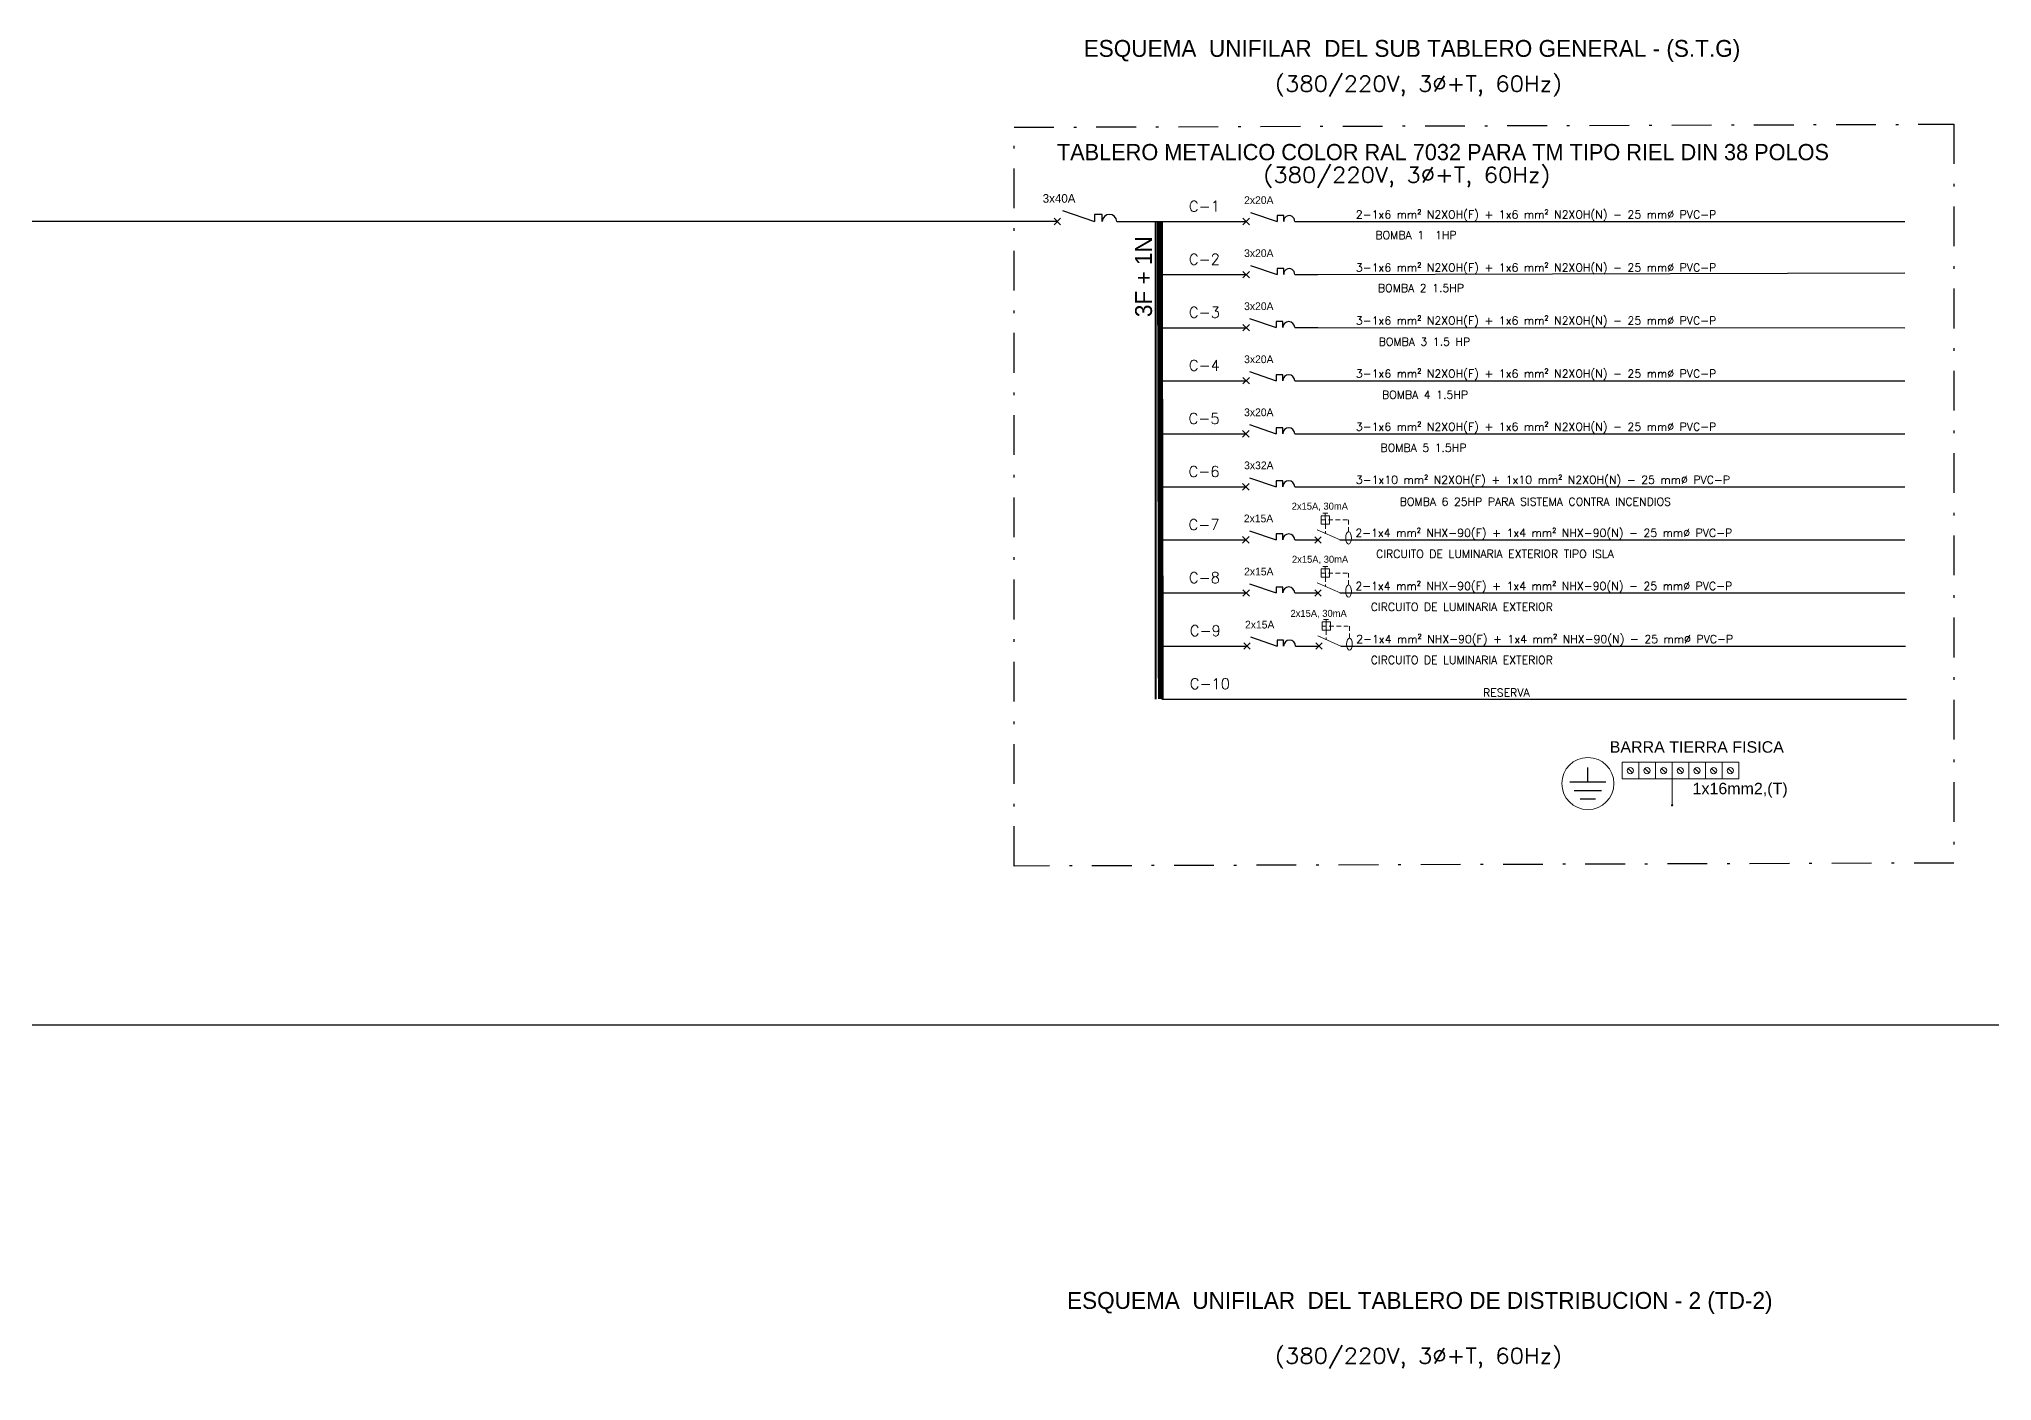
# Model space of a CAD drawing. Header units: inches. Extents: x 1395 to 2352, y -17763 to -17171.
# Drawn here: x 2000.3 to 2073.9, y -17307.6 to -17257 of the extents above; entities that cross this region are included whole.
import ezdxf

# ---------------------------------------------------------------- set-up
doc = ezdxf.new("R2010")
doc.units = ezdxf.units.IN
for name, pattern in [('CONTINUA', [0]), ('DASHDOT', [1, 0.5, -0.25, 0, -0.25]), ('HIDDEN', [0.375, 0.25, -0.125]), ('HIDDEN2', [0.1875, 0.125, -0.0625])]:
    doc.linetypes.add(name, pattern=pattern)
for name, color, linetype, lineweight in [('0-TEXTO Indicativo', 7, 'Continuous', 0), ('Barras', 13, 'Continuous', 0), ('Cables alumbrado', 2, 'Continuous', 5)]:
    doc.layers.add(name, color=color, linetype=linetype, lineweight=lineweight)
for name, color, linetype in [('0.4', 4, 'Continuous'), ('PROYECCIONES 0.2', 2, 'HIDDEN'), ('tablero', 1, 'Continuous'), ('TEXTO 0.3', 3, 'Continuous'), ('TEXTO 0.4', 4, 'Continuous')]:
    doc.layers.add(name, color=color, linetype=linetype)
doc.styles.add('CANGREJO80', font='romans.shx', dxfattribs={"width": 1.08, "height": 0.08})
doc.styles.add('kronen', font='GOTHIC.TTF')
doc.styles.add('RAUL-LTBT', font='swissl.ttf', dxfattribs={"height": 0.05})
doc.styles.add('Romans', font='romans.shx')

# ---------------------------------------------------------------- blocks, each defined once
blk = doc.blocks.new('vbnm')
at = {"layer": 'Cables alumbrado'}
for p, q in [((2288.975, 870.194), (2289.09, 870.194)), ((2288.975, 870.08), (2288.975, 870.194)), ((2288.996, 870.228), (2289.065, 870.228)), ((2289.031, 870.23), (2289.033, 870.08)), ((2289.09, 870.194), (2289.09, 870.08)), ((2288.888, 869.907), (2288.974, 869.821)), ((2288.888, 869.821), (2288.974, 869.907)), ((2289.233, 869.864), (2288.918, 870.003)), ((2289.09, 870.08), (2288.975, 870.08))]:
    blk.add_line(p, q, dxfattribs=at)
at = {"layer": 'Cables alumbrado', "linetype": 'HIDDEN2', "ltscale": 0.5}
for p, q in [((2288.975, 870.137), (2289.35, 870.137)), ((2289.033, 870.08), (2289.033, 869.952)), ((2289.35, 870.137), (2289.35, 869.974))]:
    blk.add_line(p, q, dxfattribs=at)
at = {"layer": 'Cables alumbrado'}
blk.add_ellipse((2289.35, 869.89), major_axis=(0, -0.084), ratio=0.466666, dxfattribs=at)
blk = doc.blocks.new('CONECCION A TIERA')
at = {"color": 50}
for p, q in [((50.428, 41.833), (50.428, 42.383)), ((51.108, 41.833), (49.747, 41.833)), ((49.912, 41.519), (50.944, 41.519)), ((50.138, 41.205), (50.717, 41.205))]:
    blk.add_line(p, q, dxfattribs=at)
at = {"layer": 'Barras'}
for p, q in [((52.116, 42.179), (51.949, 42.346)), ((52.744, 42.179), (52.578, 42.346)), ((53.372, 42.179), (53.206, 42.346)), ((54, 42.179), (53.834, 42.346)), ((54.628, 42.179), (54.462, 42.346)), ((55.256, 42.179), (55.09, 42.346)), ((55.884, 42.179), (55.718, 42.346)), ((53.603, 41.948), (53.603, 40.96))]:
    blk.add_line(p, q, dxfattribs=at)
at = {"layer": 'Barras', "elevation": 0}
for points in [[(51.719, 41.948), (52.347, 41.948), (52.347, 42.576), (51.719, 42.576)], [(52.347, 41.948), (52.975, 41.948), (52.975, 42.576), (52.347, 42.576)], [(52.975, 41.948), (53.603, 41.948), (53.603, 42.576), (52.975, 42.576)], [(53.603, 41.948), (54.231, 41.948), (54.231, 42.576), (53.603, 42.576)], [(54.231, 41.948), (54.859, 41.948), (54.859, 42.576), (54.231, 42.576)], [(54.859, 41.948), (55.487, 41.948), (55.487, 42.576), (54.859, 42.576)], [(55.487, 41.948), (56.115, 41.948), (56.115, 42.576), (55.487, 42.576)]]:
    blk.add_lwpolyline(points, close=True, dxfattribs=at)
at = {"layer": 'Barras'}
for centre, radius in [((50.428, 41.775), 0.982), ((52.033, 42.262), 0.118), ((52.661, 42.262), 0.118), ((53.289, 42.262), 0.118), ((53.917, 42.262), 0.118), ((54.545, 42.262), 0.118), ((55.173, 42.262), 0.118), ((55.801, 42.262), 0.118)]:
    blk.add_circle(centre, radius, dxfattribs=at)
for start, end in [(0, 180), (180, 0)]:
    blk.add_arc((53.603, 40.96), 0.0268, start, end, dxfattribs=at)

msp = doc.modelspace()

# ---------------------------------------------------------------- linework, layer by layer
at = {"layer": '0.4', "color": 240}
for p, q in [((2038.583, -17263.977), (2038.827, -17263.733)), ((2038.827, -17263.977), (2038.583, -17263.733)), ((2038.902, -17263.442), (2040.104, -17263.855)), ((2045.705, -17263.977), (2045.95, -17263.733)), ((2045.95, -17263.977), (2045.705, -17263.733)), ((2045.992, -17263.511), (2046.994, -17263.855)), ((2045.705, -17265.978), (2045.95, -17265.733)), ((2045.95, -17265.978), (2045.705, -17265.733)), ((2045.992, -17265.509), (2046.994, -17265.854)), ((2045.954, -17267.509), (2046.957, -17267.854)), ((2045.705, -17267.978), (2045.95, -17267.733)), ((2045.95, -17267.978), (2045.705, -17267.733)), ((2045.705, -17269.978), (2045.95, -17269.733)), ((2045.95, -17269.978), (2045.705, -17269.733)), ((2045.954, -17269.51), (2046.957, -17269.854)), ((2045.695, -17271.978), (2045.94, -17271.734)), ((2045.94, -17271.978), (2045.695, -17271.734)), ((2045.954, -17271.51), (2046.957, -17271.854)), ((2045.954, -17273.51), (2046.957, -17273.854)), ((2045.695, -17273.978), (2045.94, -17273.734)), ((2045.94, -17273.978), (2045.695, -17273.734)), ((2045.954, -17275.51), (2046.957, -17275.855)), ((2045.695, -17275.979), (2045.94, -17275.734)), ((2045.94, -17275.979), (2045.695, -17275.734)), ((2045.705, -17277.979), (2045.95, -17277.734)), ((2045.95, -17277.979), (2045.705, -17277.734)), ((2045.954, -17277.513), (2046.957, -17277.857)), ((2045.739, -17279.979), (2045.984, -17279.734)), ((2045.984, -17279.979), (2045.739, -17279.734)), ((2045.988, -17279.513), (2046.991, -17279.858))]:
    msp.add_line(p, q, dxfattribs=at)
at = {"layer": '0.4', "color": 5}
for p, q in [((2042.575, -17263.855), (2045.828, -17263.855)), ((2042.575, -17265.855), (2045.828, -17265.855)), ((2042.575, -17267.855), (2045.828, -17267.855)), ((2042.575, -17269.856), (2045.828, -17269.856)), ((2042.565, -17271.856), (2045.817, -17271.856)), ((2042.565, -17273.856), (2045.817, -17273.856)), ((2042.565, -17275.856), (2045.817, -17275.856)), ((2049.355, -17275.856), (2070.662, -17275.856)), ((2042.575, -17277.856), (2045.828, -17277.856)), ((2049.365, -17277.856), (2070.662, -17277.856)), ((2042.609, -17279.857), (2045.862, -17279.857)), ((2049.399, -17279.857), (2070.696, -17279.857)), ((2042.643, -17281.857), (2070.73, -17281.858))]:
    msp.add_line(p, q, dxfattribs=at)
at = {"layer": '0.4', "color": 5, "ltscale": 0.075}
for p, q in [((2047.657, -17275.855), (2048.535, -17275.855)), ((2047.657, -17277.857), (2048.535, -17277.857)), ((2047.691, -17279.858), (2048.569, -17279.858))]:
    msp.add_line(p, q, dxfattribs=at)
at = {"layer": '0.4', "color": 5, "elevation": 0}
for points in [[(1948.314, -17376.785), (1985.356, -17376.785), (1985.356, -17294.143), (2084.723, -17294.143), (2084.723, -17262.593), (2105.214, -17262.593)], [(2038.705, -17263.855), (1979.83, -17263.855), (1979.83, -17374.858), (1948.314, -17374.858)], [(2040.945, -17263.855), (2042.575, -17263.855)], [(2047.657, -17263.855), (2048.535, -17263.855), (2070.662, -17263.855)], [(2047.657, -17265.854), (2048.535, -17265.854), (2070.662, -17265.783)], [(2047.657, -17267.854), (2048.535, -17267.854), (2070.662, -17267.855)], [(2047.657, -17269.854), (2048.535, -17269.854), (2070.662, -17269.856)], [(2047.657, -17271.854), (2048.535, -17271.854), (2070.662, -17271.856)], [(2047.657, -17273.854), (2048.535, -17273.854), (2070.662, -17273.856)]]:
    msp.add_lwpolyline(points, dxfattribs=at)
at = {"layer": '0.4', "color": 240, "elevation": 0}
for points in [[(2040.404, -17263.855), (2040.404, -17263.584), (2040.104, -17263.584), (2040.104, -17263.855)], [(2047.244, -17263.855), (2047.244, -17263.629), (2046.994, -17263.629), (2046.994, -17263.855)], [(2047.244, -17265.854), (2047.244, -17265.628), (2046.994, -17265.628), (2046.994, -17265.854)], [(2047.206, -17267.854), (2047.206, -17267.628), (2046.957, -17267.628), (2046.957, -17267.854)], [(2047.206, -17269.854), (2047.206, -17269.628), (2046.957, -17269.628), (2046.957, -17269.854)], [(2047.206, -17271.854), (2047.206, -17271.629), (2046.957, -17271.629), (2046.957, -17271.854)], [(2047.206, -17273.854), (2047.206, -17273.629), (2046.957, -17273.629), (2046.957, -17273.854)], [(2047.206, -17275.855), (2047.206, -17275.629), (2046.957, -17275.629), (2046.957, -17275.855)], [(2047.206, -17277.857), (2047.206, -17277.632), (2046.957, -17277.632), (2046.957, -17277.857)], [(2047.24, -17279.858), (2047.24, -17279.632), (2046.991, -17279.632), (2046.991, -17279.858)]]:
    msp.add_lwpolyline(points, dxfattribs=at)
at = {"layer": '0.4', "color": 5, "const_width": 0.221, "elevation": 0}
msp.add_lwpolyline([(2042.575, -17263.855), (2042.609, -17281.857)], dxfattribs=at)
at = {"layer": '0.4', "color": 240}
for centre, radius, start, end in [((2040.674, -17263.855), 0.271, 0, 180), ((2047.45, -17263.836), 0.208, 354.79548, 185.20452), ((2047.45, -17265.835), 0.208, 354.79548, 185.20452), ((2047.432, -17267.854), 0.226, 0, 180), ((2047.432, -17269.854), 0.226, 0, 180), ((2047.432, -17271.854), 0.226, 0, 180), ((2047.432, -17273.854), 0.226, 0, 180), ((2047.432, -17275.855), 0.226, 0, 180), ((2047.432, -17277.857), 0.226, 0, 180), ((2047.466, -17279.858), 0.226, 0, 180)]:
    msp.add_arc(centre, radius, start, end, dxfattribs=at)
at = {"layer": 'PROYECCIONES 0.2', "color": 23, "linetype": 'CONTINUA', "lineweight": 40, "ltscale": 1.15}
msp.add_line((2042.411, -17263.855), (2042.411, -17281.857), dxfattribs=at)
at = {"layer": 'tablero', "color": 1, "linetype": 'DASHDOT', "ltscale": 3, "elevation": 0}
msp.add_lwpolyline([(2072.513, -17260.184), (2072.513, -17288.039), (2037.074, -17288.153), (2037.074, -17260.299)], close=True, dxfattribs=at)

# ---------------------------------------------------------------- block references
msp.add_blockref('CONECCION A TIERA', (2008.285, -17326.817))
at = {"layer": 'Cables alumbrado', "color": 4, "xscale": 2.753743601044437, "yscale": 2.753743601044437, "zscale": 2.753743601044437}
for p in [(-4254.594, -19671.238), (-4254.594, -19673.24), (-4254.56, -19675.241)]:
    msp.add_blockref('vbnm', p, dxfattribs=at)

# ---------------------------------------------------------------- texts
at = {"layer": '0-TEXTO Indicativo', "linetype": 'HIDDEN', "style": 'RAUL-LTBT'}
msp.add_text('BARRA TIERRA FISICA', height=0.43177, dxfattribs=at).set_placement((2059.536, -17283.879))
at = {"layer": '0-TEXTO Indicativo', "style": 'RAUL-LTBT'}
msp.add_text('1x16mm2,(T)', height=0.43177, dxfattribs=at).set_placement((2062.661, -17285.446))
at = {"layer": 'TEXTO 0.3', "color": 7}
for s, height, style, p in [('3x40A', 0.3256, 'kronen', (2038.156, -17263.145)), ('C-1', 0.407, 'Romans', (2043.668, -17263.481)), ('2x20A', 0.292, 'kronen', (2045.751, -17263.193)), ('2-1x6 mm² N2XOH(F) + 1x6 mm² N2XOH(N) - 25 mmØ PVC-P', 0.30177, 'Romans', (2049.964, -17263.74)), ('C-2', 0.407, 'Romans', (2043.668, -17265.481)), ('3x20A', 0.292, 'kronen', (2045.751, -17265.192)), ('3-1x6 mm² N2XOH(F) + 1x6 mm² N2XOH(N) - 25 mmØ PVC-P', 0.30177, 'Romans', (2049.964, -17265.74)), ('C-3', 0.407, 'Romans', (2043.668, -17267.482)), ('3x20A', 0.292, 'kronen', (2045.751, -17267.192)), ('3-1x6 mm² N2XOH(F) + 1x6 mm² N2XOH(N) - 25 mmØ PVC-P', 0.30177, 'Romans', (2049.964, -17267.739)), ('C-4', 0.407, 'Romans', (2043.668, -17269.482)), ('3x20A', 0.292, 'kronen', (2045.751, -17269.192)), ('3-1x6 mm² N2XOH(F) + 1x6 mm² N2XOH(N) - 25 mmØ PVC-P', 0.30177, 'Romans', (2049.964, -17269.739)), ('C-5', 0.407, 'Romans', (2043.657, -17271.482)), ('3x20A', 0.292, 'kronen', (2045.751, -17271.192)), ('3-1x6 mm² N2XOH(F) + 1x6 mm² N2XOH(N) - 25 mmØ PVC-P', 0.30177, 'Romans', (2049.964, -17271.739)), ('C-6', 0.407, 'Romans', (2043.657, -17273.482)), ('3x32A', 0.292, 'kronen', (2045.751, -17273.192)), ('3-1x10 mm² N2XOH(F) + 1x10 mm² N2XOH(N) - 25 mmØ PVC-P', 0.30177, 'Romans', (2049.964, -17273.741)), ('2x15A', 0.292, 'kronen', (2045.74, -17275.193)), ('2x15A, 30mA', 0.26407, 'kronen', (2047.545, -17274.716)), ('C-7', 0.407, 'Romans', (2043.657, -17275.482)), ('2-1x4 mm² NHX-90(F) + 1x4 mm² NHX-90(N) - 25 mmØ PVC-P', 0.30177, 'Romans', (2049.944, -17275.743)), ('2x15A, 30mA', 0.26407, 'kronen', (2047.555, -17276.719)), ('C-8', 0.407, 'Romans', (2043.668, -17277.483)), ('2x15A', 0.292, 'kronen', (2045.751, -17277.195)), ('2-1x4 mm² NHX-90(F) + 1x4 mm² NHX-90(N) - 25 mmØ PVC-P', 0.30177, 'Romans', (2049.944, -17277.745)), ('2x15A, 30mA', 0.26407, 'kronen', (2047.5, -17278.758, 0)), ('C-9', 0.407, 'Romans', (2043.702, -17279.483)), ('2x15A', 0.292, 'kronen', (2045.785, -17279.196)), ('2-1x4 mm² NHX-90(F) + 1x4 mm² NHX-90(N) - 25 mmØ PVC-P', 0.30177, 'Romans', (2049.978, -17279.746)), ('C-10', 0.407, 'Romans', (2043.702, -17281.483))]:
    msp.add_text(s, height=height, dxfattribs=dict(at, style=style)).set_placement(p)
at = {"layer": 'TEXTO 0.3', "color": 7, "attachment_point": 5, "style": 'kronen'}
for s, insert, char_height, width in [('TABLERO METALICO COLOR RAL 7032 PARA TM TIPO RIEL DIN 38 POLOS', (2053.248, -17261.24), 0.61212, 30.90572), ('{\\Fromans|c0;BOMBA 1  1HP}', (2052.233, -17264.365), 0.30177, 18.94515), ('{\\Fromans|c0;BOMBA 2 1.5HP}', (2052.42, -17266.36), 0.30177, 15.98644), ('{\\Fromans|c0;BOMBA 3 1.5 HP}', (2052.55, -17268.383), 0.30177, 15.98644), ('{\\Fromans|c0;BOMBA 4 1.5HP}', (2052.572, -17270.383), 0.30177, 15.98644), ('{\\Fromans|c0;BOMBA 5 1.5HP}', (2052.515, -17272.384), 0.30177, 15.98644), ('{\\Fromans|c0;BOMBA 6 25HP PARA SISTEMA CONTRA INCENDIOS}', (2056.732, -17274.416), 0.30177, 15.98644), ('{\\Fromans|c0;CIRCUITO DE LUMINARIA EXTERIOR TIPO ISLA}', (2055.209, -17276.384), 0.30177, 15.98644), ('{\\Fromans|c0;CIRCUITO DE LUMINARIA EXTERIOR}', (2053.959, -17278.384), 0.30177, 15.98644), ('{\\Fromans|c0;CIRCUITO DE LUMINARIA EXTERIOR}', (2053.959, -17280.384), 0.30177, 15.98644), ('{\\Fromans|c0;RESERVA}', (2055.64, -17281.614), 0.30177, 15.98644)]:
    msp.add_mtext(s, dxfattribs=dict(at, insert=insert, char_height=char_height, width=width))
at = {"layer": 'TEXTO 0.4', "color": 42, "char_height": 0.63593, "attachment_point": 5, "style": 'kronen'}
for s, insert in [('ESQUEMA  UNIFILAR  DEL SUB TABLERO GENERAL - (S.T.G)', (2052.08, -17257.422)), ('ESQUEMA  UNIFILAR  DEL TABLERO DE DISTRIBUCION - 2 (TD-2)', (2052.374, -17304.624, 0))]:
    msp.add_mtext(s, dxfattribs=dict(at, insert=insert))
at = {"layer": 'TEXTO 0.4', "color": 42, "ltscale": 0.2, "char_height": 0.58294, "attachment_point": 5, "style": 'CANGREJO80'}
for insert in [(2052.325, -17258.755), (2051.887, -17262.192, 0), (2052.325, -17306.712)]:
    msp.add_mtext('(380/220V, 3Ø+T, 60Hz)', dxfattribs=dict(at, insert=insert))
at = {"layer": 'TEXTO 0.4', "insert": (2041.963, -17265.933), "char_height": 0.6359, "attachment_point": 5, "rotation": 90, "style": 'kronen'}
msp.add_mtext('3F + 1N', dxfattribs=at)

doc.saveas('drawing.dxf')
